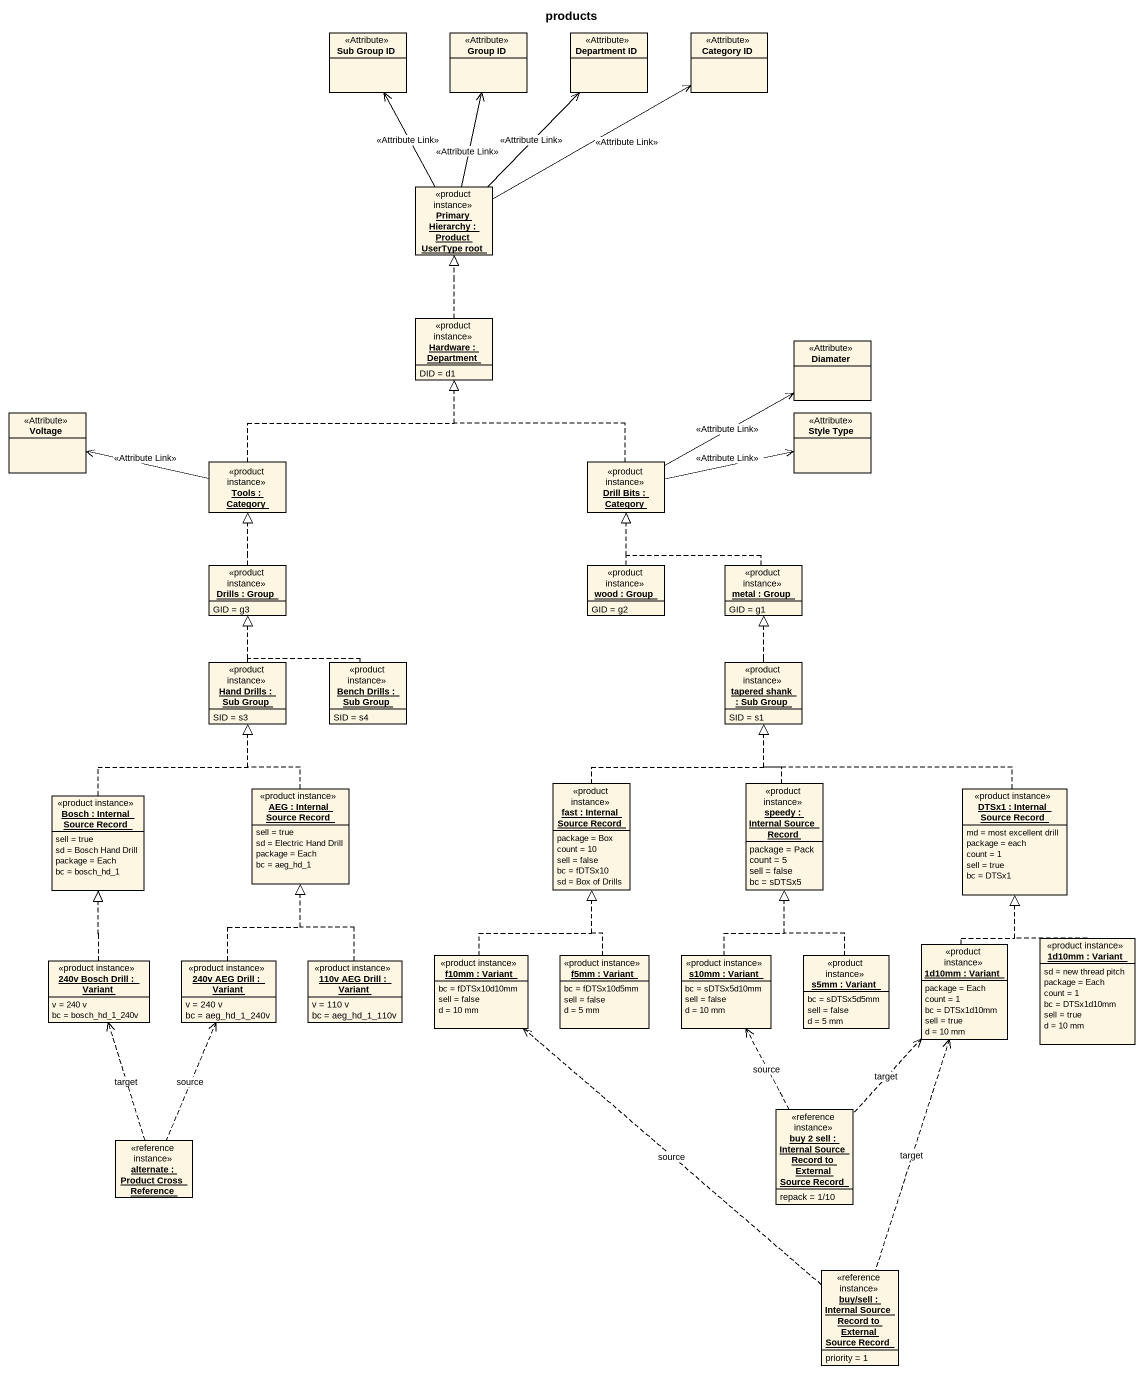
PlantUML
@startuml
title products
hide circle
hide empty members
class "Sub Group ID" as Sub_Group_ID <<Attribute>>
class "Group ID" as Group_ID <<Attribute>>
class "Department ID" as Department_ID <<Attribute>>
class "Category ID" as Category_ID <<Attribute>>
object "Primary Hierarchy : Product UserType root" as Primary_Hierarchy <<product instance>>
object "Hardware : Department" as Hardware <<product instance>> {
  DID = d1
}
class Diamater <<Attribute>>
class Voltage <<Attribute>>
class "Style Type" as Style_Type <<Attribute>>
object "Tools : Category" as Tools <<product instance>>
object "Drill Bits : Category" as Drill_Bits <<product instance>>
object "Drills : Group" as Drills <<product instance>> {
  GID = g3
}
object "wood : Group" as wood <<product instance>> {
  GID = g2
}
object "metal : Group" as metal <<product instance>> {
  GID = g1
}
object "Hand Drills : Sub Group" as Hand_Drills <<product instance>> {
  SID = s3
}
object "Bench Drills : Sub Group" as Bench_Drills <<product instance>> {
  SID = s4
}
object "tapered shank : Sub Group" as tapered_shank <<product instance>> {
  SID = s1
}
object "Bosch : Internal Source Record" as Bosch <<product instance>> {
  sell = true
  sd = Bosch Hand Drill
  package = Each
  bc = bosch_hd_1
}
object "AEG : Internal Source Record" as AEG <<product instance>> {
  sell = true
  sd = Electric Hand Drill
  package = Each
  bc = aeg_hd_1
}
object "fast : Internal Source Record" as fast <<product instance>> {
  package = Box
  count = 10
  sell = false
  bc = fDTSx10
  sd = Box of Drills
}
object "speedy : Internal Source Record" as speedy <<product instance>> {
  package = Pack
  count = 5
  sell = false
  bc = sDTSx5
}
object "DTSx1 : Internal Source Record" as DTSx1 <<product instance>> {
  md = most excellent drill
  package = each
  count = 1
  sell = true
  bc = DTSx1
}
object "240v Bosch Drill : Variant" as o240v_Bosch_Drill <<product instance>> {
  v = 240 v
  bc = bosch_hd_1_240v
}
object "240v AEG Drill : Variant" as o240v_AEG_Drill <<product instance>> {
  v = 240 v
  bc = aeg_hd_1_240v
}
object "110v AEG Drill : Variant" as o110v_AEG_Drill <<product instance>> {
  v = 110 v
  bc = aeg_hd_1_110v
}
object "f10mm : Variant" as f10mm <<product instance>> {
  bc = fDTSx10d10mm
  sell = false
  d = 10 mm
}
object "f5mm : Variant" as f5mm <<product instance>> {
  bc = fDTSx10d5mm
  sell = false
  d = 5 mm
}
object "s10mm : Variant" as s10mm <<product instance>> {
  bc = sDTSx5d10mm
  sell = false
  d = 10 mm
}
object "s5mm : Variant" as s5mm <<product instance>> {
  bc = sDTSx5d5mm
  sell = false
  d = 5 mm
}
object "1d10mm : Variant" as o1d10mm <<product instance>> {
  package = Each
  count = 1
  bc = DTSx1d10mm
  sell = true
  d = 10 mm
}
object "1d10mm : Variant" as o1d10mm_2 <<product instance>> {
  sd = new thread pitch
  package = Each
  count = 1
  bc = DTSx1d10mm
  sell = true
  d = 10 mm
}
object "buy 2 sell : Internal Source Record to External Source Record" as buy_2_sell <<reference instance>> {
  repack = 1/10
}
object "alternate : Product Cross Reference" as alternate <<reference instance>>
object "buy/sell : Internal Source Record to External Source Record" as buy_sell <<reference instance>> {
  priority = 1
}
Primary_Hierarchy -up-> Sub_Group_ID : <<Attribute Link>>
Primary_Hierarchy -up-> Group_ID : <<Attribute Link>>
Primary_Hierarchy -up-> Department_ID : <<Attribute Link>>
Primary_Hierarchy -right-> Category_ID : <<Attribute Link>>
Hardware .up.|> Primary_Hierarchy
Tools .up.|> Hardware
Tools -left-> Voltage : <<Attribute Link>>
Drill_Bits .up.|> Hardware
Drill_Bits -right-> Diamater : <<Attribute Link>>
Drill_Bits -right-> Style_Type : <<Attribute Link>>
Drills .up.|> Tools
wood .up.|> Drill_Bits
metal .up.|> Drill_Bits
Hand_Drills .up.|> Drills
Bench_Drills .up.|> Drills
tapered_shank .up.|> metal
Bosch .up.|> Hand_Drills
AEG .up.|> Hand_Drills
fast .up.|> tapered_shank
speedy .up.|> tapered_shank
DTSx1 .left.|> tapered_shank
o240v_Bosch_Drill .up.|> Bosch
o240v_AEG_Drill .up.|> AEG
o240v_AEG_Drill <.. alternate : source
o110v_AEG_Drill .up.|> AEG
f10mm .up.|> fast
f5mm .up.|> fast
s10mm .up.|> speedy
s5mm .up.|> speedy
o1d10mm .up.|> DTSx1
o1d10mm <.. buy_2_sell : target
o1d10mm <.. buy_sell : target
o1d10mm_2 .up.|> DTSx1
buy_2_sell .up.> s10mm : source
alternate .up.> o240v_Bosch_Drill : target
buy_sell .up.> f10mm : source
@enduml
